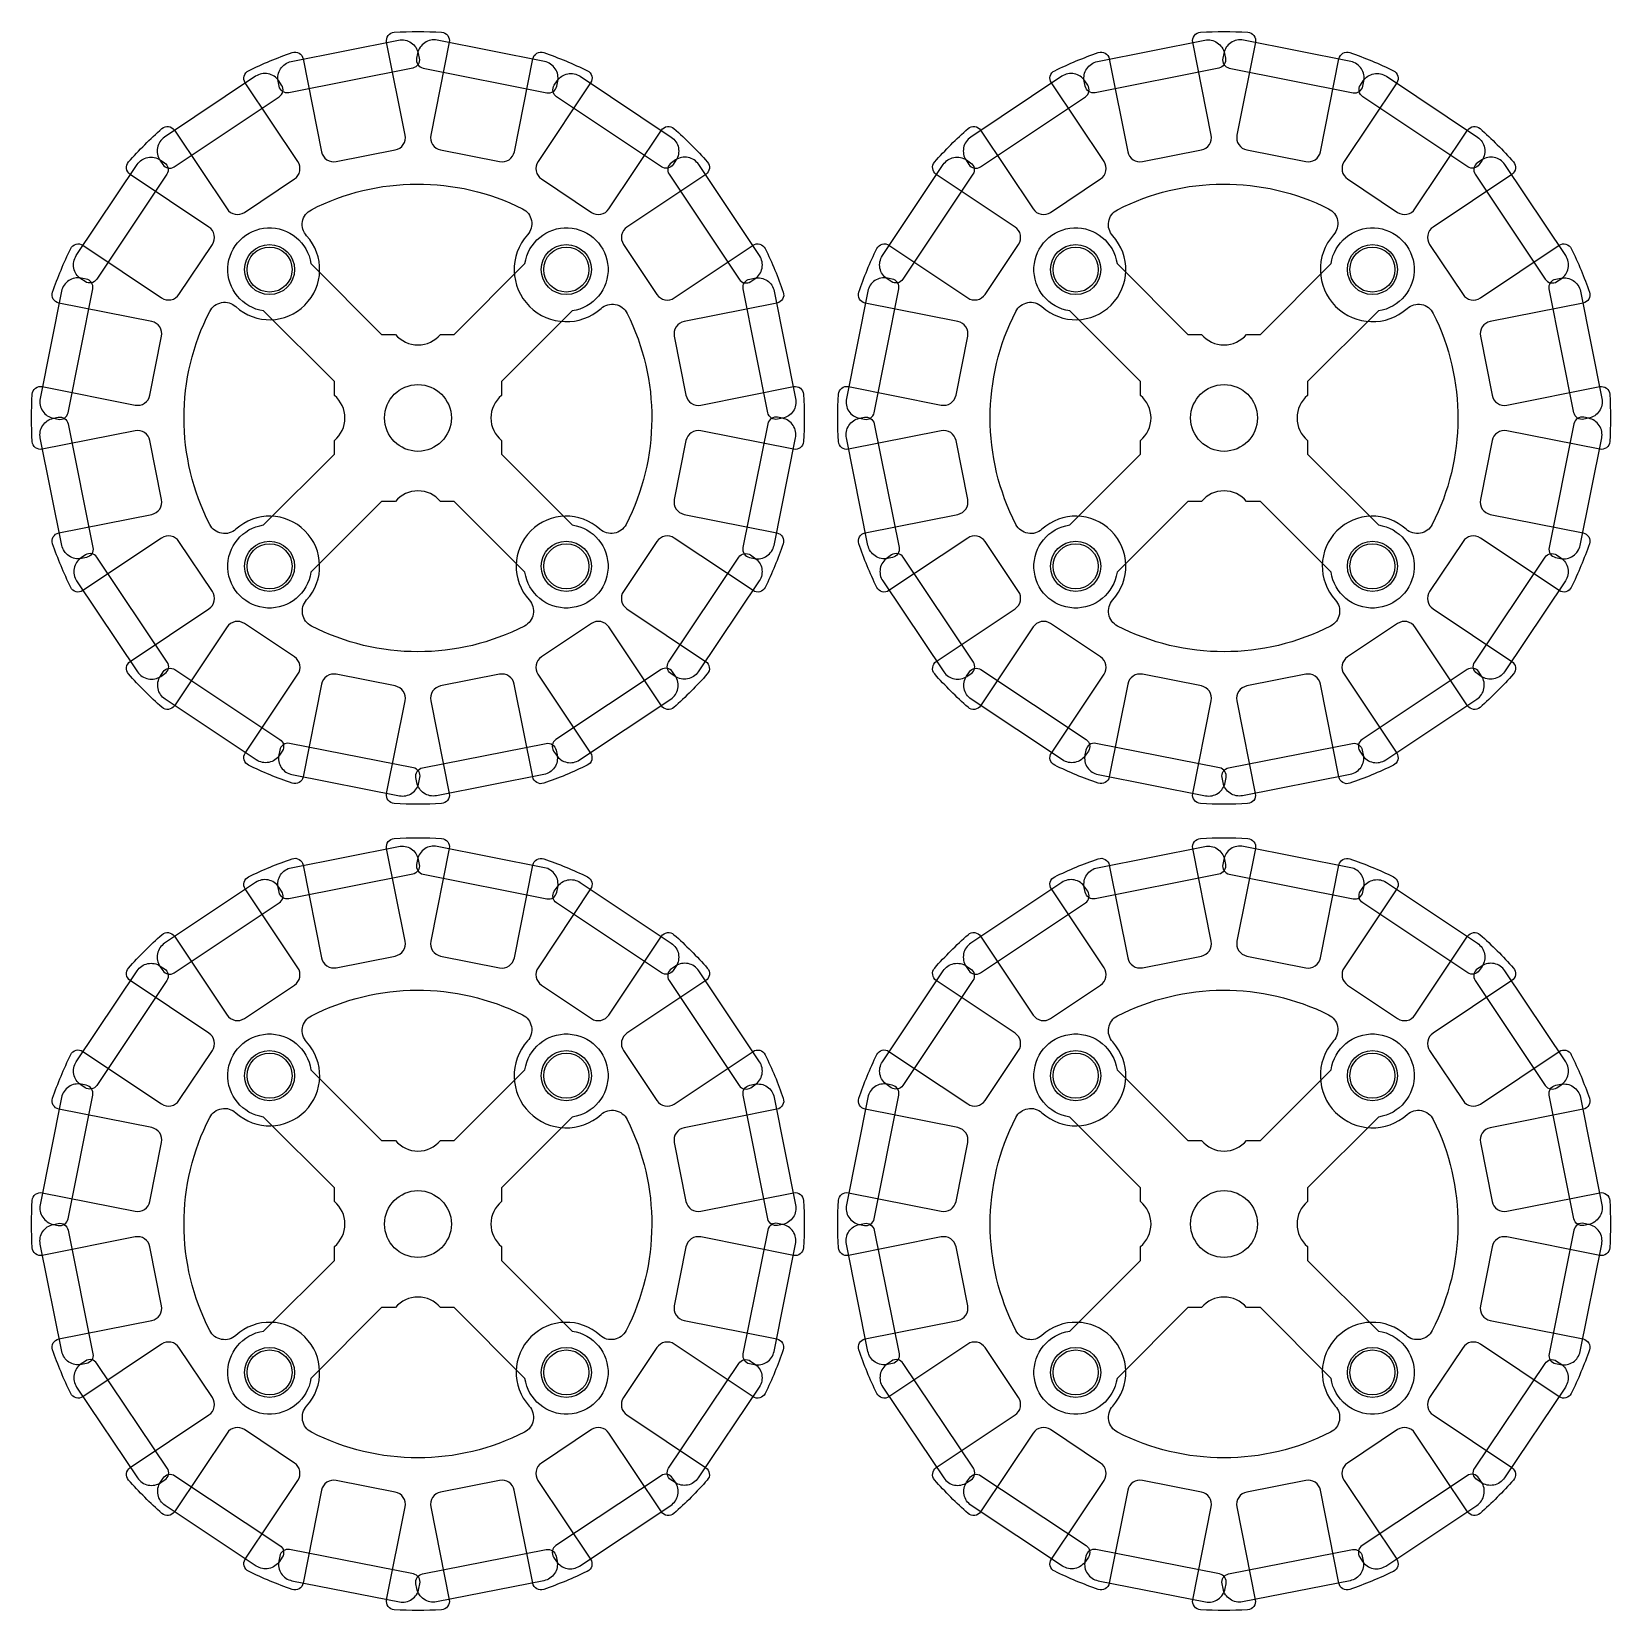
# Model space of a CAD drawing. Header units: inches. Extents: x 0 to 191, y 0 to 191.
# Drawn here: x 96.5 to 191, y 0 to 94.5 of the extents above; entities that cross this region are included whole.
import ezdxf

# ---------------------------------------------------------------- set-up
doc = ezdxf.new("R2010")
doc.units = ezdxf.units.IN
doc.header["$MEASUREMENT"] = 0
for name, color, linetype in [('hall', 3, 'Continuous'), ('hub', 6, 'Continuous'), ('outer', 4, 'Continuous'), ('pocket', 6, 'Continuous')]:
    doc.layers.add(name, color=color, linetype=linetype)

msp = doc.modelspace()

# ---------------------------------------------------------------- linework, layer by layer
at = {"layer": 'hall'}
for centre in [(110.763, 80.269), (128.527, 80.269), (159.02, 80.269), (176.784, 80.269), (110.763, 62.505), (128.527, 62.505), (159.02, 62.505), (176.784, 62.505), (110.763, 32.011), (128.527, 32.011), (159.02, 32.011), (176.784, 32.011), (110.763, 14.247), (128.527, 14.247), (159.02, 14.247), (176.784, 14.247)]:
    msp.add_circle(centre, 1.5, dxfattribs=at)
at = {"layer": 'hub'}
for points in [[(124.645, 70.037), (124.645, 69.215), (128.88, 64.98, -2), (126.052, 62.151), (121.816, 66.387), (120.995, 66.387, 0.468263), (118.295, 66.387), (117.473, 66.387), (113.237, 62.151, -2), (110.409, 64.98), (114.645, 69.215), (114.645, 70.037, 0.465402), (114.645, 72.737), (114.645, 73.558), (110.409, 77.794, -2), (113.237, 80.622), (117.473, 76.387), (118.295, 76.387, 0.465804), (120.995, 76.387), (121.816, 76.387), (126.052, 80.622, -2), (128.88, 77.794), (124.645, 73.558), (124.645, 72.737, 0.467436)], [(172.902, 70.037), (172.902, 69.215), (177.138, 64.98, -2), (174.31, 62.151), (170.074, 66.387), (169.252, 66.387, 0.468263), (166.552, 66.387), (165.731, 66.387), (161.495, 62.151, -2), (158.667, 64.98), (162.902, 69.215), (162.902, 70.037, 0.465402), (162.902, 72.737), (162.902, 73.558), (158.667, 77.794, -2), (161.495, 80.622), (165.731, 76.387), (166.552, 76.387, 0.465804), (169.252, 76.387), (170.074, 76.387), (174.31, 80.622, -2), (177.138, 77.794), (172.902, 73.558), (172.902, 72.737, 0.467436)], [(124.645, 21.779), (124.645, 20.957), (128.88, 16.722, -2), (126.052, 13.893), (121.816, 18.129), (120.995, 18.129, 0.468263), (118.295, 18.129), (117.473, 18.129), (113.237, 13.893, -2), (110.409, 16.722), (114.645, 20.957), (114.645, 21.779, 0.465402), (114.645, 24.479), (114.645, 25.3), (110.409, 29.536, -2), (113.237, 32.365), (117.473, 28.129), (118.295, 28.129, 0.465804), (120.995, 28.129), (121.816, 28.129), (126.052, 32.365, -2), (128.88, 29.536), (124.645, 25.3), (124.645, 24.479, 0.467436)], [(172.902, 21.779), (172.902, 20.957), (177.138, 16.722, -2), (174.31, 13.893), (170.074, 18.129), (169.252, 18.129, 0.468263), (166.552, 18.129), (165.731, 18.129), (161.495, 13.893, -2), (158.667, 16.722), (162.902, 20.957), (162.902, 21.779, 0.465402), (162.902, 24.479), (162.902, 25.3), (158.667, 29.536, -2), (161.495, 32.365), (165.731, 28.129), (166.552, 28.129, 0.465804), (169.252, 28.129), (170.074, 28.129), (174.31, 32.365, -2), (177.138, 29.536), (172.902, 25.3), (172.902, 24.479, 0.467436)]]:
    msp.add_lwpolyline(points, format="xyb", close=True, dxfattribs=at)
for centre, radius in [((110.763, 80.269), 1.35), ((128.527, 80.269), 1.35), ((159.02, 80.269), 1.35), ((176.784, 80.269), 1.35), ((119.645, 71.387), 2), ((167.902, 71.387), 2), ((110.763, 62.505), 1.35), ((128.527, 62.505), 1.35), ((159.02, 62.505), 1.35), ((176.784, 62.505), 1.35), ((110.763, 32.011), 1.35), ((128.527, 32.011), 1.35), ((159.02, 32.011), 1.35), ((176.784, 32.011), 1.35), ((119.645, 23.129), 2), ((167.902, 23.129), 2), ((110.763, 14.247), 1.35), ((128.527, 14.247), 1.35), ((159.02, 14.247), 1.35), ((176.784, 14.247), 1.35)]:
    msp.add_circle(centre, radius, dxfattribs=at)
at = {"layer": 'outer'}
for points in [[(134.22, 54.158), (131.071, 58.873, 0.414214), (130.03, 59.08), (127.037, 57.08, 0.414214), (126.83, 56.04), (129.979, 51.325, -0.454396), (129.783, 50.598, -0.030575), (127.172, 49.517, -0.454396), (126.519, 49.892), (125.413, 55.453, 0.414214), (124.531, 56.042), (121, 55.34, 0.414214), (120.411, 54.459), (121.517, 48.898, -0.454382), (121.057, 48.301, -0.030577), (118.23, 48.301, -0.454382), (117.771, 48.898), (118.877, 54.459, 0.414214), (118.288, 55.341), (114.757, 56.043, 0.414214), (113.875, 55.454), (112.769, 49.893, -0.454396), (112.116, 49.518, -0.030575), (109.505, 50.599, -0.454396), (109.308, 51.326), (112.458, 56.04, 0.414214), (112.251, 57.081), (109.258, 59.081, 0.414214), (108.218, 58.874), (105.068, 54.16, -0.454382), (104.321, 54.063, -0.030577), (102.322, 56.061, -0.454382), (102.419, 56.808), (107.133, 59.959, 0.414214), (107.34, 60.999), (105.339, 63.992, 0.414214), (104.299, 64.199), (99.585, 61.048, -0.454396), (98.858, 61.245, -0.030575), (97.776, 63.856, -0.454396), (98.151, 64.509), (103.712, 65.616, 0.414214), (104.301, 66.497), (103.598, 70.028, 0.414214), (102.717, 70.617), (97.156, 69.511, -0.454382), (96.559, 69.971, -0.030643), (96.559, 72.803, -0.454382), (97.156, 73.263), (102.717, 72.156, 0.414214), (103.598, 72.745), (104.301, 76.276, 0.414214), (103.712, 77.158), (98.151, 78.265, -0.454396), (97.776, 78.918, -0.030575), (98.858, 81.529, -0.454396), (99.585, 81.725), (104.299, 78.575, 0.414214), (105.339, 78.782), (107.34, 81.775, 0.414214), (107.133, 82.815), (102.419, 85.965, -0.454382), (102.322, 86.712, -0.030577), (104.321, 88.711, -0.454382), (105.068, 88.614), (108.218, 83.9, 0.414214), (109.258, 83.693), (112.251, 85.693, 0.414214), (112.458, 86.733), (109.308, 91.447, -0.454396), (109.505, 92.174, -0.030575), (112.116, 93.256, -0.454396), (112.769, 92.881), (113.875, 87.32, 0.414214), (114.757, 86.731), (118.288, 87.433, 0.414214), (118.877, 88.315), (117.771, 93.876, -0.454382), (118.23, 94.472, -0.030621), (121.061, 94.472, -0.454382), (121.521, 93.876), (120.414, 88.315, 0.414214), (121.003, 87.433), (124.534, 86.73, 0.414214), (125.416, 87.319), (126.522, 92.88, -0.454396), (127.176, 93.255, -0.030575), (129.786, 92.174, -0.454396), (129.983, 91.446), (126.833, 86.732, 0.414214), (127.039, 85.692), (130.033, 83.692, 0.414214), (131.073, 83.899), (134.223, 88.613, -0.454382), (134.97, 88.709, -0.030577), (136.969, 86.711, -0.454382), (136.872, 85.964), (132.158, 82.814, 0.414214), (131.951, 81.774), (133.951, 78.78, 0.414214), (134.991, 78.573), (139.705, 81.723, -0.454396), (140.432, 81.527, -0.030575), (141.514, 78.916, -0.454396), (141.139, 78.263), (135.578, 77.157, 0.414214), (134.989, 76.275), (135.691, 72.744, 0.414214), (136.573, 72.155), (142.134, 73.261, -0.454382), (142.73, 72.801, -0.030643), (142.73, 69.969, -0.454382), (142.133, 69.509), (136.573, 70.616, 0.414214), (135.691, 70.027), (134.988, 66.496, 0.414214), (135.577, 65.614), (141.137, 64.507, -0.454396), (141.512, 63.854, -0.030575), (140.43, 61.243, -0.454396), (139.703, 61.047), (134.99, 64.197, 0.414214), (133.949, 63.991), (131.949, 60.998, 0.414214), (132.156, 59.957), (136.869, 56.807, -0.454382), (136.966, 56.06, -0.030577), (134.967, 54.061, -0.454382)], [(182.478, 54.158), (179.328, 58.873, 0.414214), (178.288, 59.08), (175.295, 57.08, 0.414214), (175.088, 56.04), (178.237, 51.325, -0.454396), (178.041, 50.598, -0.030575), (175.43, 49.517, -0.454396), (174.776, 49.892), (173.671, 55.453, 0.414214), (172.789, 56.042), (169.258, 55.34, 0.414214), (168.669, 54.459), (169.774, 48.898, -0.454382), (169.314, 48.301, -0.030577), (166.488, 48.301, -0.454382), (166.029, 48.898), (167.135, 54.459, 0.414214), (166.545, 55.341), (163.015, 56.043, 0.414214), (162.133, 55.454), (161.027, 49.893, -0.454396), (160.373, 49.518, -0.030575), (157.762, 50.599, -0.454396), (157.566, 51.326), (160.716, 56.04, 0.414214), (160.509, 57.081), (157.516, 59.081, 0.414214), (156.475, 58.874), (153.325, 54.16, -0.454382), (152.578, 54.063, -0.030577), (150.58, 56.061, -0.454382), (150.677, 56.808), (155.391, 59.959, 0.414214), (155.597, 60.999), (153.597, 63.992, 0.414214), (152.557, 64.199), (147.843, 61.048, -0.454396), (147.116, 61.245, -0.030575), (146.034, 63.856, -0.454396), (146.409, 64.509), (151.97, 65.616, 0.414214), (152.559, 66.497), (151.856, 70.028, 0.414214), (150.974, 70.617), (145.414, 69.511, -0.454382), (144.817, 69.971, -0.030643), (144.817, 72.803, -0.454382), (145.414, 73.263), (150.974, 72.156, 0.414214), (151.856, 72.745), (152.559, 76.276, 0.414214), (151.97, 77.158), (146.409, 78.265, -0.454396), (146.034, 78.918, -0.030575), (147.116, 81.529, -0.454396), (147.843, 81.725), (152.557, 78.575, 0.414214), (153.597, 78.782), (155.597, 81.775, 0.414214), (155.391, 82.815), (150.677, 85.965, -0.454382), (150.58, 86.712, -0.030577), (152.578, 88.711, -0.454382), (153.325, 88.614), (156.475, 83.9, 0.414214), (157.516, 83.693), (160.509, 85.693, 0.414214), (160.716, 86.733), (157.566, 91.447, -0.454396), (157.762, 92.174, -0.030575), (160.373, 93.256, -0.454396), (161.027, 92.881), (162.133, 87.32, 0.414214), (163.015, 86.731), (166.545, 87.433, 0.414214), (167.135, 88.315), (166.029, 93.876, -0.454382), (166.488, 94.472, -0.030621), (169.319, 94.472, -0.454382), (169.778, 93.876), (168.672, 88.315, 0.414214), (169.261, 87.433), (172.792, 86.73, 0.414214), (173.674, 87.319), (174.78, 92.88, -0.454396), (175.433, 93.255, -0.030575), (178.044, 92.174, -0.454396), (178.241, 91.446), (175.09, 86.732, 0.414214), (175.297, 85.692), (178.29, 83.692, 0.414214), (179.331, 83.899), (182.481, 88.613, -0.454382), (183.228, 88.709, -0.030577), (185.226, 86.711, -0.454382), (185.13, 85.964), (180.415, 82.814, 0.414214), (180.208, 81.774), (182.209, 78.78, 0.414214), (183.249, 78.573), (187.963, 81.723, -0.454396), (188.69, 81.527, -0.030575), (189.772, 78.916, -0.454396), (189.396, 78.263), (183.836, 77.157, 0.414214), (183.246, 76.275), (183.949, 72.744, 0.414214), (184.831, 72.155), (190.391, 73.261, -0.454382), (190.988, 72.801, -0.030643), (190.988, 69.969, -0.454382), (190.391, 69.509), (184.83, 70.616, 0.414214), (183.948, 70.027), (183.245, 66.496, 0.414214), (183.835, 65.614), (189.395, 64.507, -0.454396), (189.77, 63.854, -0.030575), (188.688, 61.243, -0.454396), (187.961, 61.047), (183.248, 64.197, 0.414214), (182.207, 63.991), (180.207, 60.998, 0.414214), (180.413, 59.957), (185.127, 56.807, -0.454382), (185.224, 56.06, -0.030577), (183.225, 54.061, -0.454382)], [(132.168, 77.645, -0.238451), (132.106, 65.01, -0.493881), (130.543, 64.726, 0.952902), (126.305, 60.488, -0.493881), (126.02, 58.926, -0.240937), (113.268, 58.925, -0.493997), (112.983, 60.488, 0.953251), (108.745, 64.725, -0.493997), (107.182, 65.009, -0.241039), (107.18, 77.766, -0.494275), (108.743, 78.05, 0.954092), (112.981, 82.288, -0.494275), (113.265, 83.852, -0.238553), (125.904, 83.911, -0.494632), (126.202, 82.35, 0.946093), (130.607, 77.944, -0.494632)], [(180.426, 77.645, -0.238451), (180.364, 65.01, -0.493881), (178.801, 64.726, 0.952902), (174.563, 60.488, -0.493881), (174.278, 58.926, -0.240937), (161.526, 58.925, -0.493997), (161.241, 60.488, 0.953251), (157.003, 64.725, -0.493997), (155.44, 65.009, -0.241039), (155.438, 77.766, -0.494275), (157.001, 78.05, 0.954092), (161.239, 82.288, -0.494275), (161.523, 83.852, -0.238553), (174.162, 83.911, -0.494632), (174.46, 82.35, 0.946093), (178.865, 77.944, -0.494632)], [(134.22, 5.9), (131.071, 10.615, 0.414214), (130.03, 10.822), (127.037, 8.822, 0.414214), (126.83, 7.782), (129.979, 3.067, -0.454396), (129.783, 2.34, -0.030575), (127.172, 1.259, -0.454396), (126.519, 1.634), (125.413, 7.195, 0.414214), (124.531, 7.785), (121, 7.083, 0.414214), (120.411, 6.201), (121.517, 0.64, -0.454382), (121.057, 0.043, -0.030577), (118.23, 0.043, -0.454382), (117.771, 0.64), (118.877, 6.201, 0.414214), (118.288, 7.083), (114.757, 7.785, 0.414214), (113.875, 7.196), (112.769, 1.635, -0.454396), (112.116, 1.26, -0.030575), (109.505, 2.341, -0.454396), (109.308, 3.068), (112.458, 7.783, 0.414214), (112.251, 8.823), (109.258, 10.823, 0.414214), (108.218, 10.616), (105.068, 5.902, -0.454382), (104.321, 5.805, -0.030577), (102.322, 7.803, -0.454382), (102.419, 8.55), (107.133, 11.701, 0.414214), (107.34, 12.741), (105.339, 15.734, 0.414214), (104.299, 15.941), (99.585, 12.791, -0.454396), (98.858, 12.987, -0.030575), (97.776, 15.598, -0.454396), (98.151, 16.251), (103.712, 17.358, 0.414214), (104.301, 18.24), (103.598, 21.77, 0.414214), (102.717, 22.36), (97.156, 21.253, -0.454382), (96.559, 21.713, -0.030643), (96.559, 24.545, -0.454382), (97.156, 25.005), (102.717, 23.898, 0.414214), (103.598, 24.487), (104.301, 28.018, 0.414214), (103.712, 28.9), (98.151, 30.007, -0.454396), (97.776, 30.66, -0.030575), (98.858, 33.271, -0.454396), (99.585, 33.467), (104.299, 30.317, 0.414214), (105.339, 30.524), (107.34, 33.517, 0.414214), (107.133, 34.557), (102.419, 37.708, -0.454382), (102.322, 38.455, -0.030577), (104.321, 40.453, -0.454382), (105.068, 40.356), (108.218, 35.642, 0.414214), (109.258, 35.435), (112.251, 37.435, 0.414214), (112.458, 38.475), (109.308, 43.189, -0.454396), (109.505, 43.917, -0.030575), (112.116, 44.998, -0.454396), (112.769, 44.623), (113.875, 39.062, 0.414214), (114.757, 38.473), (118.288, 39.175, 0.414214), (118.877, 40.057), (117.771, 45.618, -0.454382), (118.23, 46.215, -0.030621), (121.061, 46.214, -0.454382), (121.521, 45.618), (120.414, 40.057, 0.414214), (121.003, 39.175), (124.534, 38.472, 0.414214), (125.416, 39.062), (126.522, 44.622, -0.454396), (127.176, 44.997, -0.030575), (129.786, 43.916, -0.454396), (129.983, 43.189), (126.833, 38.475, 0.414214), (127.039, 37.434), (130.033, 35.434, 0.414214), (131.073, 35.641), (134.223, 40.355, -0.454382), (134.97, 40.452, -0.030577), (136.969, 38.453, -0.454382), (136.872, 37.706), (132.158, 34.556, 0.414214), (131.951, 33.516), (133.951, 30.522, 0.414214), (134.991, 30.316), (139.705, 33.465, -0.454396), (140.432, 33.269, -0.030575), (141.514, 30.658, -0.454396), (141.139, 30.005), (135.578, 28.899, 0.414214), (134.989, 28.017), (135.691, 24.486, 0.414214), (136.573, 23.897), (142.134, 25.003, -0.454382), (142.73, 24.543, -0.030643), (142.73, 21.711, -0.454382), (142.133, 21.251), (136.573, 22.358, 0.414214), (135.691, 21.769), (134.988, 18.238, 0.414214), (135.577, 17.356), (141.137, 16.249, -0.454396), (141.512, 15.596, -0.030575), (140.43, 12.985, -0.454396), (139.703, 12.789), (134.99, 15.94, 0.414214), (133.949, 15.733), (131.949, 12.74, 0.414214), (132.156, 11.7), (136.869, 8.549, -0.454382), (136.966, 7.802, -0.030577), (134.967, 5.804, -0.454382)], [(182.478, 5.9), (179.328, 10.615, 0.414214), (178.288, 10.822), (175.295, 8.822, 0.414214), (175.088, 7.782), (178.237, 3.067, -0.454396), (178.041, 2.34, -0.030575), (175.43, 1.259, -0.454396), (174.776, 1.634), (173.671, 7.195, 0.414214), (172.789, 7.785), (169.258, 7.083, 0.414214), (168.669, 6.201), (169.774, 0.64, -0.454382), (169.314, 0.043, -0.030577), (166.488, 0.043, -0.454382), (166.029, 0.64), (167.135, 6.201, 0.414214), (166.545, 7.083), (163.015, 7.785, 0.414214), (162.133, 7.196), (161.027, 1.635, -0.454396), (160.373, 1.26, -0.030575), (157.762, 2.341, -0.454396), (157.566, 3.068), (160.716, 7.783, 0.414214), (160.509, 8.823), (157.516, 10.823, 0.414214), (156.475, 10.616), (153.325, 5.902, -0.454382), (152.578, 5.805, -0.030577), (150.58, 7.803, -0.454382), (150.677, 8.55), (155.391, 11.701, 0.414214), (155.597, 12.741), (153.597, 15.734, 0.414214), (152.557, 15.941), (147.843, 12.791, -0.454396), (147.116, 12.987, -0.030575), (146.034, 15.598, -0.454396), (146.409, 16.251), (151.97, 17.358, 0.414214), (152.559, 18.24), (151.856, 21.77, 0.414214), (150.974, 22.36), (145.414, 21.253, -0.454382), (144.817, 21.713, -0.030643), (144.817, 24.545, -0.454382), (145.414, 25.005), (150.974, 23.898, 0.414214), (151.856, 24.487), (152.559, 28.018, 0.414214), (151.97, 28.9), (146.409, 30.007, -0.454396), (146.034, 30.66, -0.030575), (147.116, 33.271, -0.454396), (147.843, 33.467), (152.557, 30.317, 0.414214), (153.597, 30.524), (155.597, 33.517, 0.414214), (155.391, 34.557), (150.677, 37.708, -0.454382), (150.58, 38.455, -0.030577), (152.578, 40.453, -0.454382), (153.325, 40.356), (156.475, 35.642, 0.414214), (157.516, 35.435), (160.509, 37.435, 0.414214), (160.716, 38.475), (157.566, 43.189, -0.454396), (157.762, 43.917, -0.030575), (160.373, 44.998, -0.454396), (161.027, 44.623), (162.133, 39.062, 0.414214), (163.015, 38.473), (166.545, 39.175, 0.414214), (167.135, 40.057), (166.029, 45.618, -0.454382), (166.488, 46.215, -0.030621), (169.319, 46.214, -0.454382), (169.778, 45.618), (168.672, 40.057, 0.414214), (169.261, 39.175), (172.792, 38.472, 0.414214), (173.674, 39.062), (174.78, 44.622, -0.454396), (175.433, 44.997, -0.030575), (178.044, 43.916, -0.454396), (178.241, 43.189), (175.09, 38.475, 0.414214), (175.297, 37.434), (178.29, 35.434, 0.414214), (179.331, 35.641), (182.481, 40.355, -0.454382), (183.228, 40.452, -0.030577), (185.226, 38.453, -0.454382), (185.13, 37.706), (180.415, 34.556, 0.414214), (180.208, 33.516), (182.209, 30.522, 0.414214), (183.249, 30.316), (187.963, 33.465, -0.454396), (188.69, 33.269, -0.030575), (189.772, 30.658, -0.454396), (189.396, 30.005), (183.836, 28.899, 0.414214), (183.246, 28.017), (183.949, 24.486, 0.414214), (184.831, 23.897), (190.391, 25.003, -0.454382), (190.988, 24.543, -0.030643), (190.988, 21.711, -0.454382), (190.391, 21.251), (184.83, 22.358, 0.414214), (183.948, 21.769), (183.245, 18.238, 0.414214), (183.835, 17.356), (189.395, 16.249, -0.454396), (189.77, 15.596, -0.030575), (188.688, 12.985, -0.454396), (187.961, 12.789), (183.248, 15.94, 0.414214), (182.207, 15.733), (180.207, 12.74, 0.414214), (180.413, 11.7), (185.127, 8.549, -0.454382), (185.224, 7.802, -0.030577), (183.225, 5.804, -0.454382)], [(132.168, 29.387, -0.238451), (132.106, 16.752, -0.493881), (130.543, 16.468, 0.952902), (126.305, 12.23, -0.493881), (126.02, 10.668, -0.240937), (113.268, 10.667, -0.493997), (112.983, 12.23, 0.953251), (108.745, 16.467, -0.493997), (107.182, 16.751, -0.241039), (107.18, 29.508, -0.494275), (108.743, 29.792, 0.954092), (112.981, 34.031, -0.494275), (113.265, 35.594, -0.238553), (125.904, 35.654, -0.494632), (126.202, 34.092, 0.946093), (130.607, 29.686, -0.494632)], [(180.426, 29.387, -0.238451), (180.364, 16.752, -0.493881), (178.801, 16.468, 0.952902), (174.563, 12.23, -0.493881), (174.278, 10.668, -0.240937), (161.526, 10.667, -0.493997), (161.241, 12.23, 0.953251), (157.003, 16.467, -0.493997), (155.44, 16.751, -0.241039), (155.438, 29.508, -0.494275), (157.001, 29.792, 0.954092), (161.239, 34.031, -0.494275), (161.523, 35.594, -0.238553), (174.162, 35.654, -0.494632), (174.46, 34.092, 0.946093), (178.865, 29.686, -0.494632)]]:
    msp.add_lwpolyline(points, format="xyb", close=True, dxfattribs=at)
at = {"layer": 'pocket'}
for points in [[(112.06, 92.72), (118.489, 93.999, -0.414214), (119.665, 93.213), (119.724, 92.919, -0.414214), (119.331, 92.331), (111.921, 90.857, -0.414214), (111.333, 91.25), (111.274, 91.544, -0.414214)], [(127.229, 92.72), (120.8, 93.999, 0.414214), (119.624, 93.213), (119.566, 92.919, 0.414214), (119.958, 92.331), (127.369, 90.857, 0.414214), (127.956, 91.25), (128.015, 91.544, 0.414214)], [(160.318, 92.72), (166.747, 93.999, -0.414214), (167.923, 93.213), (167.981, 92.919, -0.414214), (167.589, 92.331), (160.178, 90.857, -0.414214), (159.591, 91.25), (159.532, 91.544, -0.414214)], [(175.487, 92.72), (169.058, 93.999, 0.414214), (167.882, 93.213), (167.823, 92.919, 0.414214), (168.216, 92.331), (175.626, 90.857, 0.414214), (176.214, 91.25), (176.273, 91.544, 0.414214)], [(109.929, 91.837), (104.477, 88.197, 0.414214), (104.201, 86.81), (104.368, 86.561, 0.414214), (105.061, 86.422), (111.344, 90.618, 0.414214), (111.483, 91.312), (111.316, 91.561, 0.414214)], [(129.36, 91.837), (134.812, 88.197, -0.414214), (135.088, 86.81), (134.921, 86.561, -0.414214), (134.228, 86.422), (127.945, 90.618, -0.414214), (127.807, 91.312), (127.973, 91.561, -0.414214)], [(158.187, 91.837), (152.735, 88.197, 0.414214), (152.459, 86.81), (152.626, 86.561, 0.414214), (153.319, 86.422), (159.602, 90.618, 0.414214), (159.74, 91.312), (159.574, 91.561, 0.414214)], [(177.618, 91.837), (183.07, 88.197, -0.414214), (183.346, 86.81), (183.179, 86.561, -0.414214), (182.486, 86.422), (176.203, 90.618, -0.414214), (176.065, 91.312), (176.231, 91.561, -0.414214)], [(99.194, 81.102), (102.834, 86.554, -0.414214), (104.221, 86.83), (104.471, 86.664, -0.414214), (104.609, 85.97), (100.413, 79.687, -0.414214), (99.72, 79.549), (99.47, 79.715, -0.414214)], [(140.095, 81.102), (136.455, 86.554, 0.414214), (135.068, 86.83), (134.818, 86.664, 0.414214), (134.68, 85.97), (138.876, 79.687, 0.414214), (139.569, 79.549), (139.819, 79.715, 0.414214)], [(147.452, 81.102), (151.092, 86.554, -0.414214), (152.479, 86.83), (152.729, 86.664, -0.414214), (152.867, 85.97), (148.671, 79.687, -0.414214), (147.978, 79.549), (147.728, 79.715, -0.414214)], [(188.353, 81.102), (184.713, 86.554, 0.414214), (183.326, 86.83), (183.076, 86.664, 0.414214), (182.938, 85.97), (187.134, 79.687, 0.414214), (187.827, 79.549), (188.077, 79.715, 0.414214)], [(98.312, 78.971), (97.033, 72.542, 0.414214), (97.819, 71.366), (98.113, 71.308, 0.414214), (98.701, 71.701), (100.175, 79.111, 0.414214), (99.782, 79.699), (99.488, 79.757, 0.414214)], [(140.977, 78.971), (142.256, 72.542, -0.414214), (141.471, 71.366), (141.176, 71.308, -0.414214), (140.588, 71.701), (139.115, 79.111, -0.414214), (139.507, 79.699), (139.802, 79.757, -0.414214)], [(146.57, 78.971), (145.291, 72.542, 0.414214), (146.076, 71.366), (146.371, 71.308, 0.414214), (146.959, 71.701), (148.433, 79.111, 0.414214), (148.04, 79.699), (147.745, 79.757, 0.414214)], [(189.235, 78.971), (190.514, 72.542, -0.414214), (189.728, 71.366), (189.434, 71.308, -0.414214), (188.846, 71.701), (187.372, 79.111, -0.414214), (187.765, 79.699), (188.059, 79.757, -0.414214)], [(98.327, 63.76), (97.035, 70.186, -0.414214), (97.819, 71.364), (98.113, 71.423, -0.414214), (98.701, 71.031), (100.19, 63.624, -0.414214), (99.798, 63.035), (99.504, 62.976, -0.414214)], [(140.962, 63.76), (142.254, 70.186, 0.414214), (141.471, 71.364), (141.177, 71.423, 0.414214), (140.588, 71.031), (139.099, 63.624, 0.414214), (139.491, 63.035), (139.785, 62.976, 0.414214)], [(146.585, 63.76), (145.293, 70.186, -0.414214), (146.076, 71.364), (146.371, 71.423, -0.414214), (146.959, 71.031), (148.448, 63.624, -0.414214), (148.056, 63.035), (147.762, 62.976, -0.414214)], [(189.22, 63.76), (190.512, 70.186, 0.414214), (189.728, 71.364), (189.434, 71.423, 0.414214), (188.846, 71.031), (187.357, 63.624, 0.414214), (187.749, 63.035), (188.043, 62.976, 0.414214)], [(99.213, 61.63), (102.865, 56.186, 0.414214), (104.252, 55.913), (104.501, 56.08, 0.414214), (104.638, 56.773), (100.43, 63.048, 0.414214), (99.736, 63.185), (99.487, 63.018, 0.414214)], [(140.076, 61.63), (136.425, 56.186, -0.414214), (135.037, 55.913), (134.788, 56.08, -0.414214), (134.651, 56.773), (138.859, 63.048, -0.414214), (139.553, 63.185), (139.802, 63.018, -0.414214)], [(147.471, 61.63), (151.122, 56.186, 0.414214), (152.51, 55.913), (152.759, 56.08, 0.414214), (152.896, 56.773), (148.688, 63.048, 0.414214), (147.994, 63.185), (147.745, 63.018, 0.414214)], [(188.334, 61.63), (184.682, 56.186, -0.414214), (183.295, 55.913), (183.046, 56.08, -0.414214), (182.909, 56.773), (187.117, 63.048, -0.414214), (187.811, 63.185), (188.06, 63.018, -0.414214)], [(109.97, 50.917), (104.511, 54.546, -0.414214), (104.232, 55.933), (104.398, 56.183, -0.414214), (105.091, 56.322), (111.383, 52.139, -0.414214), (111.522, 51.446), (111.356, 51.196, -0.414214)], [(129.319, 50.917), (134.778, 54.546, 0.414214), (135.057, 55.933), (134.891, 56.183, 0.414214), (134.198, 56.322), (127.907, 52.139, 0.414214), (127.767, 51.446), (127.933, 51.196, 0.414214)], [(158.228, 50.917), (152.769, 54.546, -0.414214), (152.49, 55.933), (152.656, 56.183, -0.414214), (153.349, 56.322), (159.641, 52.139, -0.414214), (159.78, 51.446), (159.614, 51.196, -0.414214)], [(177.577, 50.917), (183.036, 54.546, 0.414214), (183.315, 55.933), (183.149, 56.183, 0.414214), (182.456, 56.322), (176.164, 52.139, 0.414214), (176.025, 51.446), (176.191, 51.196, 0.414214)], [(112.102, 50.039), (118.534, 48.773, 0.414214), (119.708, 49.561), (119.766, 49.855, 0.414214), (119.372, 50.442), (111.959, 51.901, 0.414214), (111.372, 51.507), (111.314, 51.213, 0.414214)], [(127.187, 50.039), (120.755, 48.773, -0.414214), (119.581, 49.561), (119.523, 49.855, -0.414214), (119.917, 50.442), (127.33, 51.901, -0.414214), (127.917, 51.507), (127.975, 51.213, -0.414214)], [(160.36, 50.039), (166.792, 48.773, 0.414214), (167.966, 49.561), (168.024, 49.855, 0.414214), (167.63, 50.442), (160.217, 51.901, 0.414214), (159.63, 51.507), (159.572, 51.213, 0.414214)], [(175.445, 50.039), (169.013, 48.773, -0.414214), (167.839, 49.561), (167.781, 49.855, -0.414214), (168.175, 50.442), (175.588, 51.901, -0.414214), (176.175, 51.507), (176.233, 51.213, -0.414214)], [(112.06, 44.462), (118.489, 45.741, -0.414214), (119.665, 44.955), (119.724, 44.661, -0.414214), (119.331, 44.073), (111.921, 42.599, -0.414214), (111.333, 42.992), (111.274, 43.286, -0.414214)], [(127.229, 44.462), (120.8, 45.741, 0.414214), (119.624, 44.955), (119.566, 44.661, 0.414214), (119.958, 44.073), (127.369, 42.599, 0.414214), (127.956, 42.992), (128.015, 43.286, 0.414214)], [(160.318, 44.462), (166.747, 45.741, -0.414214), (167.923, 44.955), (167.981, 44.661, -0.414214), (167.589, 44.073), (160.178, 42.599, -0.414214), (159.591, 42.992), (159.532, 43.286, -0.414214)], [(175.487, 44.462), (169.058, 45.741, 0.414214), (167.882, 44.955), (167.823, 44.661, 0.414214), (168.216, 44.073), (175.626, 42.599, 0.414214), (176.214, 42.992), (176.273, 43.286, 0.414214)], [(109.929, 43.58), (104.477, 39.939, 0.414214), (104.201, 38.552), (104.368, 38.303, 0.414214), (105.061, 38.165), (111.344, 42.36, 0.414214), (111.483, 43.054), (111.316, 43.303, 0.414214)], [(129.36, 43.58), (134.812, 39.939, -0.414214), (135.088, 38.552), (134.921, 38.303, -0.414214), (134.228, 38.165), (127.945, 42.36, -0.414214), (127.807, 43.054), (127.973, 43.303, -0.414214)], [(158.187, 43.58), (152.735, 39.939, 0.414214), (152.459, 38.552), (152.626, 38.303, 0.414214), (153.319, 38.165), (159.602, 42.36, 0.414214), (159.74, 43.054), (159.574, 43.303, 0.414214)], [(177.618, 43.58), (183.07, 39.939, -0.414214), (183.346, 38.552), (183.179, 38.303, -0.414214), (182.486, 38.165), (176.203, 42.36, -0.414214), (176.065, 43.054), (176.231, 43.303, -0.414214)], [(99.194, 32.845), (102.834, 38.296, -0.414214), (104.221, 38.572), (104.471, 38.406, -0.414214), (104.609, 37.712), (100.413, 31.429, -0.414214), (99.72, 31.291), (99.47, 31.458, -0.414214)], [(140.095, 32.845), (136.455, 38.296, 0.414214), (135.068, 38.572), (134.818, 38.406, 0.414214), (134.68, 37.712), (138.876, 31.429, 0.414214), (139.569, 31.291), (139.819, 31.458, 0.414214)], [(147.452, 32.845), (151.092, 38.296, -0.414214), (152.479, 38.572), (152.729, 38.406, -0.414214), (152.867, 37.712), (148.671, 31.429, -0.414214), (147.978, 31.291), (147.728, 31.458, -0.414214)], [(188.353, 32.845), (184.713, 38.296, 0.414214), (183.326, 38.572), (183.076, 38.406, 0.414214), (182.938, 37.712), (187.134, 31.429, 0.414214), (187.827, 31.291), (188.077, 31.458, 0.414214)], [(98.312, 30.714), (97.033, 24.284, 0.414214), (97.819, 23.108), (98.113, 23.05, 0.414214), (98.701, 23.443), (100.175, 30.853, 0.414214), (99.782, 31.441), (99.488, 31.499, 0.414214)], [(140.977, 30.714), (142.256, 24.284, -0.414214), (141.471, 23.108), (141.176, 23.05, -0.414214), (140.588, 23.443), (139.115, 30.853, -0.414214), (139.507, 31.441), (139.802, 31.499, -0.414214)], [(146.57, 30.714), (145.291, 24.284, 0.414214), (146.076, 23.108), (146.371, 23.05, 0.414214), (146.959, 23.443), (148.433, 30.853, 0.414214), (148.04, 31.441), (147.745, 31.499, 0.414214)], [(189.235, 30.714), (190.514, 24.284, -0.414214), (189.728, 23.108), (189.434, 23.05, -0.414214), (188.846, 23.443), (187.372, 30.853, -0.414214), (187.765, 31.441), (188.059, 31.499, -0.414214)], [(98.327, 15.502), (97.035, 21.928, -0.414214), (97.819, 23.106), (98.113, 23.165, -0.414214), (98.701, 22.773), (100.19, 15.366, -0.414214), (99.798, 14.777), (99.504, 14.718, -0.414214)], [(140.962, 15.502), (142.254, 21.928, 0.414214), (141.471, 23.106), (141.177, 23.165, 0.414214), (140.588, 22.773), (139.099, 15.366, 0.414214), (139.491, 14.777), (139.785, 14.718, 0.414214)], [(146.585, 15.502), (145.293, 21.928, -0.414214), (146.076, 23.106), (146.371, 23.165, -0.414214), (146.959, 22.773), (148.448, 15.366, -0.414214), (148.056, 14.777), (147.762, 14.718, -0.414214)], [(189.22, 15.502), (190.512, 21.928, 0.414214), (189.728, 23.106), (189.434, 23.165, 0.414214), (188.846, 22.773), (187.357, 15.366, 0.414214), (187.749, 14.777), (188.043, 14.718, 0.414214)], [(99.213, 13.373), (102.865, 7.928, 0.414214), (104.252, 7.655), (104.501, 7.822, 0.414214), (104.638, 8.516), (100.43, 14.79, 0.414214), (99.736, 14.927), (99.487, 14.76, 0.414214)], [(140.076, 13.373), (136.425, 7.928, -0.414214), (135.037, 7.655), (134.788, 7.822, -0.414214), (134.651, 8.516), (138.859, 14.79, -0.414214), (139.553, 14.927), (139.802, 14.76, -0.414214)], [(147.471, 13.373), (151.122, 7.928, 0.414214), (152.51, 7.655), (152.759, 7.822, 0.414214), (152.896, 8.516), (148.688, 14.79, 0.414214), (147.994, 14.927), (147.745, 14.76, 0.414214)], [(188.334, 13.373), (184.682, 7.928, -0.414214), (183.295, 7.655), (183.046, 7.822, -0.414214), (182.909, 8.516), (187.117, 14.79, -0.414214), (187.811, 14.927), (188.06, 14.76, -0.414214)], [(109.97, 2.659), (104.511, 6.289, -0.414214), (104.232, 7.675), (104.398, 7.925, -0.414214), (105.091, 8.064), (111.383, 3.881, -0.414214), (111.522, 3.188), (111.356, 2.938, -0.414214)], [(129.319, 2.659), (134.778, 6.289, 0.414214), (135.057, 7.675), (134.891, 7.925, 0.414214), (134.198, 8.064), (127.907, 3.881, 0.414214), (127.767, 3.188), (127.933, 2.938, 0.414214)], [(158.228, 2.659), (152.769, 6.289, -0.414214), (152.49, 7.675), (152.656, 7.925, -0.414214), (153.349, 8.064), (159.641, 3.881, -0.414214), (159.78, 3.188), (159.614, 2.938, -0.414214)], [(177.577, 2.659), (183.036, 6.289, 0.414214), (183.315, 7.675), (183.149, 7.925, 0.414214), (182.456, 8.064), (176.164, 3.881, 0.414214), (176.025, 3.188), (176.191, 2.938, 0.414214)], [(112.102, 1.781), (118.534, 0.515, 0.414214), (119.708, 1.303), (119.766, 1.597, 0.414214), (119.372, 2.184), (111.959, 3.644, 0.414214), (111.372, 3.25), (111.314, 2.955, 0.414214)], [(127.187, 1.781), (120.755, 0.515, -0.414214), (119.581, 1.303), (119.523, 1.597, -0.414214), (119.917, 2.184), (127.33, 3.644, -0.414214), (127.917, 3.25), (127.975, 2.955, -0.414214)], [(160.36, 1.781), (166.792, 0.515, 0.414214), (167.966, 1.303), (168.024, 1.597, 0.414214), (167.63, 2.184), (160.217, 3.644, 0.414214), (159.63, 3.25), (159.572, 2.955, 0.414214)], [(175.445, 1.781), (169.013, 0.515, -0.414214), (167.839, 1.303), (167.781, 1.597, -0.414214), (168.175, 2.184), (175.588, 3.644, -0.414214), (176.175, 3.25), (176.233, 2.955, -0.414214)]]:
    msp.add_lwpolyline(points, format="xyb", close=True, dxfattribs=at)
for centre in [(110.763, 80.269), (128.527, 80.269), (159.02, 80.269), (176.784, 80.269), (110.763, 62.505), (128.527, 62.505), (159.02, 62.505), (176.784, 62.505), (110.763, 32.011), (128.527, 32.011), (159.02, 32.011), (176.784, 32.011), (110.763, 14.247), (128.527, 14.247), (159.02, 14.247), (176.784, 14.247)]:
    msp.add_circle(centre, 1.5, dxfattribs=at)

doc.saveas('drawing.dxf')
